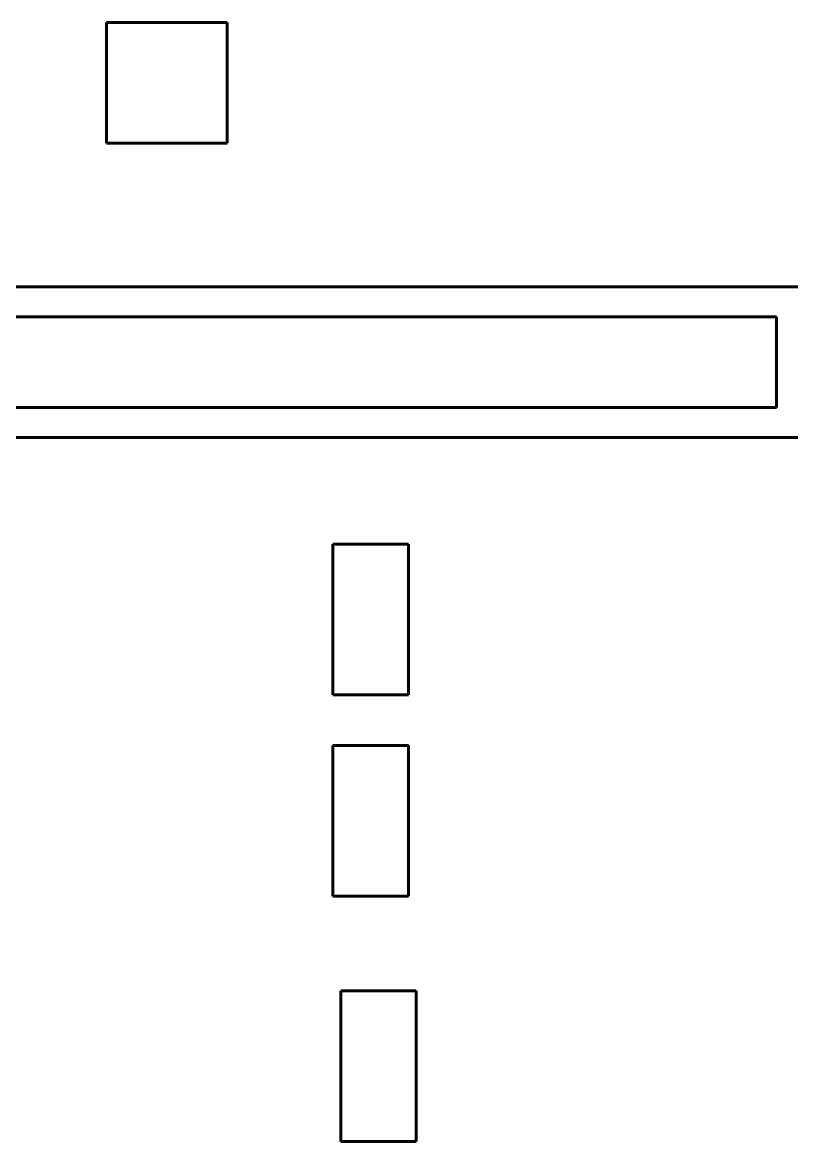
# Model space of a CAD drawing. Extents: x 0 to 297, y 0 to 292.
# Drawn here: x 225.39 to 238.14, y 77.84 to 96.4 of the extents above; entities that cross this region are included whole.
import ezdxf

# ---------------------------------------------------------------- set-up
doc = ezdxf.new("R2010")
doc.units = 0
doc.header["$MEASUREMENT"] = 0
doc.linetypes.add('K5LT_BASIC', pattern=[0])
doc.layers.add('Системный слой', color=7, linetype='Continuous')

# ---------------------------------------------------------------- blocks, each defined once
blk = doc.blocks.new('*U')
at = {"layer": 'Системный слой', "linetype": 'K5LT_BASIC', "lineweight": 60}
for p, q in [((228.786, 96.402), (226.786, 96.402)), ((226.786, 96.402), (226.786, 94.402)), ((228.786, 94.402), (228.786, 96.402)), ((226.786, 94.402), (228.786, 94.402)), ((231.789, 87.753), (230.539, 87.753)), ((230.539, 87.753), (230.539, 85.253)), ((231.789, 85.253), (231.789, 87.753)), ((230.539, 85.253), (231.789, 85.253)), ((231.789, 84.413), (230.539, 84.413)), ((230.539, 84.413), (230.539, 81.913)), ((231.789, 81.913), (231.789, 84.413)), ((230.539, 81.913), (231.789, 81.913)), ((231.921, 80.345), (230.671, 80.345)), ((230.671, 80.345), (230.671, 77.845)), ((231.921, 77.845), (231.921, 80.345)), ((230.671, 77.845), (231.921, 77.845))]:
    blk.add_line(p, q, dxfattribs=at)

msp = doc.modelspace()

# ---------------------------------------------------------------- linework, layer by layer
at = {"layer": 'Системный слой', "linetype": 'K5LT_BASIC', "lineweight": 60}
for p, q in [((212.392, 92.019), (238.392, 92.019)), ((237.892, 91.519), (212.892, 91.519)), ((237.892, 91.519), (237.892, 90.019)), ((237.892, 90.019), (212.892, 90.019)), ((251.642, 89.519), (179.892, 89.519)), ((227.392, 89.519), (203.892, 89.519)), ((227.892, 89.519), (251.642, 89.519)), ((251.642, 89.519), (227.892, 89.519))]:
    msp.add_line(p, q, dxfattribs=at)

# ---------------------------------------------------------------- block references
at = {"layer": 'Системный слой'}
msp.add_blockref('*U', (0, 0), dxfattribs=at)
msp.add_blockref('*U', (0, 0), dxfattribs=at)
msp.add_blockref('*U', (0, 0), dxfattribs=at)
msp.add_blockref('*U', (0, 0), dxfattribs=at)
msp.add_blockref('*U', (0, 0), dxfattribs=at)
msp.add_blockref('*U', (0, 0), dxfattribs=at)
msp.add_blockref('*U', (0, 0), dxfattribs=at)
msp.add_blockref('*U', (0, 0), dxfattribs=at)
msp.add_blockref('*U', (0, 0), dxfattribs=at)
msp.add_blockref('*U', (0, 0), dxfattribs=at)
msp.add_blockref('*U', (0, 0), dxfattribs=at)
msp.add_blockref('*U', (0, 0), dxfattribs=at)
msp.add_blockref('*U', (0, 0), dxfattribs=at)
msp.add_blockref('*U', (0, 0), dxfattribs=at)
msp.add_blockref('*U', (0, 0), dxfattribs=at)
msp.add_blockref('*U', (0, 0), dxfattribs=at)
msp.add_blockref('*U', (0, 0), dxfattribs=at)
msp.add_blockref('*U', (0, 0), dxfattribs=at)
msp.add_blockref('*U', (0, 0), dxfattribs=at)
msp.add_blockref('*U', (0, 0), dxfattribs=at)
msp.add_blockref('*U', (0, 0), dxfattribs=at)
msp.add_blockref('*U', (0, 0), dxfattribs=at)
msp.add_blockref('*U', (0, 0), dxfattribs=at)
msp.add_blockref('*U', (0, 0), dxfattribs=at)
msp.add_blockref('*U', (0, 0), dxfattribs=at)
msp.add_blockref('*U', (0, 0), dxfattribs=at)
msp.add_blockref('*U', (0, 0), dxfattribs=at)
msp.add_blockref('*U', (0, 0), dxfattribs=at)
msp.add_blockref('*U', (0, 0), dxfattribs=at)
msp.add_blockref('*U', (0, 0), dxfattribs=at)
msp.add_blockref('*U', (0, 0), dxfattribs=at)
msp.add_blockref('*U', (0, 0), dxfattribs=at)
msp.add_blockref('*U', (0, 0), dxfattribs=at)
msp.add_blockref('*U', (0, 0), dxfattribs=at)
msp.add_blockref('*U', (0, 0), dxfattribs=at)
msp.add_blockref('*U', (0, 0), dxfattribs=at)
msp.add_blockref('*U', (0, 0), dxfattribs=at)
msp.add_blockref('*U', (0, 0), dxfattribs=at)
msp.add_blockref('*U', (0, 0), dxfattribs=at)
msp.add_blockref('*U', (0, 0), dxfattribs=at)
msp.add_blockref('*U', (0, 0), dxfattribs=at)
msp.add_blockref('*U', (0, 0), dxfattribs=at)
msp.add_blockref('*U', (0, 0), dxfattribs=at)
msp.add_blockref('*U', (0, 0), dxfattribs=at)
msp.add_blockref('*U', (0, 0), dxfattribs=at)
msp.add_blockref('*U', (0, 0), dxfattribs=at)
msp.add_blockref('*U', (0, 0), dxfattribs=at)
msp.add_blockref('*U', (0, 0), dxfattribs=at)
msp.add_blockref('*U', (0, 0), dxfattribs=at)
msp.add_blockref('*U', (0, 0), dxfattribs=at)
msp.add_blockref('*U', (0, 0), dxfattribs=at)
msp.add_blockref('*U', (0, 0), dxfattribs=at)
msp.add_blockref('*U', (0, 0), dxfattribs=at)
msp.add_blockref('*U', (0, 0), dxfattribs=at)
msp.add_blockref('*U', (0, 0), dxfattribs=at)
msp.add_blockref('*U', (0, 0), dxfattribs=at)
msp.add_blockref('*U', (0, 0), dxfattribs=at)
msp.add_blockref('*U', (0, 0), dxfattribs=at)
msp.add_blockref('*U', (0, 0), dxfattribs=at)
msp.add_blockref('*U', (0, 0), dxfattribs=at)
msp.add_blockref('*U', (0, 0), dxfattribs=at)
msp.add_blockref('*U', (0, 0), dxfattribs=at)
msp.add_blockref('*U', (0, 0), dxfattribs=at)
msp.add_blockref('*U', (0, 0), dxfattribs=at)
msp.add_blockref('*U', (0, 0), dxfattribs=at)
msp.add_blockref('*U', (0, 0), dxfattribs=at)
msp.add_blockref('*U', (0, 0), dxfattribs=at)
msp.add_blockref('*U', (0, 0), dxfattribs=at)
msp.add_blockref('*U', (0, 0), dxfattribs=at)
msp.add_blockref('*U', (0, 0), dxfattribs=at)
msp.add_blockref('*U', (0, 0), dxfattribs=at)
msp.add_blockref('*U', (0, 0), dxfattribs=at)
msp.add_blockref('*U', (0, 0), dxfattribs=at)
msp.add_blockref('*U', (0, 0), dxfattribs=at)
msp.add_blockref('*U', (0, 0), dxfattribs=at)
msp.add_blockref('*U', (0, 0), dxfattribs=at)
msp.add_blockref('*U', (0, 0), dxfattribs=at)
msp.add_blockref('*U', (0, 0), dxfattribs=at)
msp.add_blockref('*U', (0, 0), dxfattribs=at)
msp.add_blockref('*U', (0, 0), dxfattribs=at)
msp.add_blockref('*U', (0, 0), dxfattribs=at)
msp.add_blockref('*U', (0, 0), dxfattribs=at)
msp.add_blockref('*U', (0, 0), dxfattribs=at)
msp.add_blockref('*U', (0, 0), dxfattribs=at)
msp.add_blockref('*U', (0, 0), dxfattribs=at)
msp.add_blockref('*U', (0, 0), dxfattribs=at)
msp.add_blockref('*U', (0, 0), dxfattribs=at)
msp.add_blockref('*U', (0, 0), dxfattribs=at)
msp.add_blockref('*U', (0, 0), dxfattribs=at)
msp.add_blockref('*U', (0, 0), dxfattribs=at)
msp.add_blockref('*U', (0, 0), dxfattribs=at)
msp.add_blockref('*U', (0, 0), dxfattribs=at)
msp.add_blockref('*U', (0, 0), dxfattribs=at)
msp.add_blockref('*U', (0, 0), dxfattribs=at)
msp.add_blockref('*U', (0, 0), dxfattribs=at)
msp.add_blockref('*U', (0, 0), dxfattribs=at)
msp.add_blockref('*U', (0, 0), dxfattribs=at)
msp.add_blockref('*U', (0, 0), dxfattribs=at)
msp.add_blockref('*U', (0, 0), dxfattribs=at)
msp.add_blockref('*U', (0, 0), dxfattribs=at)
msp.add_blockref('*U', (0, 0), dxfattribs=at)
msp.add_blockref('*U', (0, 0), dxfattribs=at)
msp.add_blockref('*U', (0, 0), dxfattribs=at)
msp.add_blockref('*U', (0, 0), dxfattribs=at)
msp.add_blockref('*U', (0, 0), dxfattribs=at)
msp.add_blockref('*U', (0, 0), dxfattribs=at)
msp.add_blockref('*U', (0, 0), dxfattribs=at)
msp.add_blockref('*U', (0, 0), dxfattribs=at)
msp.add_blockref('*U', (0, 0), dxfattribs=at)
msp.add_blockref('*U', (0, 0), dxfattribs=at)
msp.add_blockref('*U', (0, 0), dxfattribs=at)
msp.add_blockref('*U', (0, 0), dxfattribs=at)
msp.add_blockref('*U', (0, 0), dxfattribs=at)
msp.add_blockref('*U', (0, 0), dxfattribs=at)
msp.add_blockref('*U', (0, 0), dxfattribs=at)
msp.add_blockref('*U', (0, 0), dxfattribs=at)
msp.add_blockref('*U', (0, 0), dxfattribs=at)
msp.add_blockref('*U', (0, 0), dxfattribs=at)
msp.add_blockref('*U', (0, 0), dxfattribs=at)
msp.add_blockref('*U', (0, 0), dxfattribs=at)
msp.add_blockref('*U', (0, 0), dxfattribs=at)
msp.add_blockref('*U', (0, 0), dxfattribs=at)
msp.add_blockref('*U', (0, 0), dxfattribs=at)
msp.add_blockref('*U', (0, 0), dxfattribs=at)
msp.add_blockref('*U', (0, 0), dxfattribs=at)
msp.add_blockref('*U', (0, 0), dxfattribs=at)
msp.add_blockref('*U', (0, 0), dxfattribs=at)
msp.add_blockref('*U', (0, 0), dxfattribs=at)
msp.add_blockref('*U', (0, 0), dxfattribs=at)
msp.add_blockref('*U', (0, 0), dxfattribs=at)
msp.add_blockref('*U', (0, 0), dxfattribs=at)
msp.add_blockref('*U', (0, 0), dxfattribs=at)
msp.add_blockref('*U', (0, 0), dxfattribs=at)
msp.add_blockref('*U', (0, 0), dxfattribs=at)
msp.add_blockref('*U', (0, 0), dxfattribs=at)
msp.add_blockref('*U', (0, 0), dxfattribs=at)
msp.add_blockref('*U', (0, 0), dxfattribs=at)
msp.add_blockref('*U', (0, 0), dxfattribs=at)
msp.add_blockref('*U', (0, 0), dxfattribs=at)
msp.add_blockref('*U', (0, 0), dxfattribs=at)
msp.add_blockref('*U', (0, 0), dxfattribs=at)
msp.add_blockref('*U', (0, 0), dxfattribs=at)
msp.add_blockref('*U', (0, 0), dxfattribs=at)
msp.add_blockref('*U', (0, 0), dxfattribs=at)
msp.add_blockref('*U', (0, 0), dxfattribs=at)
msp.add_blockref('*U', (0, 0), dxfattribs=at)
msp.add_blockref('*U', (0, 0), dxfattribs=at)
msp.add_blockref('*U', (0, 0), dxfattribs=at)
msp.add_blockref('*U', (0, 0), dxfattribs=at)
msp.add_blockref('*U', (0, 0), dxfattribs=at)
msp.add_blockref('*U', (0, 0), dxfattribs=at)
msp.add_blockref('*U', (0, 0), dxfattribs=at)
msp.add_blockref('*U', (0, 0), dxfattribs=at)
msp.add_blockref('*U', (0, 0), dxfattribs=at)
msp.add_blockref('*U', (0, 0), dxfattribs=at)
msp.add_blockref('*U', (0, 0), dxfattribs=at)
msp.add_blockref('*U', (0, 0), dxfattribs=at)
msp.add_blockref('*U', (0, 0), dxfattribs=at)
msp.add_blockref('*U', (0, 0), dxfattribs=at)
msp.add_blockref('*U', (0, 0), dxfattribs=at)
msp.add_blockref('*U', (0, 0), dxfattribs=at)
msp.add_blockref('*U', (0, 0), dxfattribs=at)
msp.add_blockref('*U', (0, 0), dxfattribs=at)
msp.add_blockref('*U', (0, 0), dxfattribs=at)
msp.add_blockref('*U', (0, 0), dxfattribs=at)
msp.add_blockref('*U', (0, 0), dxfattribs=at)
msp.add_blockref('*U', (0, 0), dxfattribs=at)
msp.add_blockref('*U', (0, 0), dxfattribs=at)
msp.add_blockref('*U', (0, 0), dxfattribs=at)
msp.add_blockref('*U', (0, 0), dxfattribs=at)
msp.add_blockref('*U', (0, 0), dxfattribs=at)
msp.add_blockref('*U', (0, 0), dxfattribs=at)
msp.add_blockref('*U', (0, 0), dxfattribs=at)
msp.add_blockref('*U', (0, 0), dxfattribs=at)
msp.add_blockref('*U', (0, 0), dxfattribs=at)
msp.add_blockref('*U', (0, 0), dxfattribs=at)
msp.add_blockref('*U', (0, 0), dxfattribs=at)
msp.add_blockref('*U', (0, 0), dxfattribs=at)
msp.add_blockref('*U', (0, 0), dxfattribs=at)
msp.add_blockref('*U', (0, 0), dxfattribs=at)
msp.add_blockref('*U', (0, 0), dxfattribs=at)
msp.add_blockref('*U', (0, 0), dxfattribs=at)
msp.add_blockref('*U', (0, 0), dxfattribs=at)
msp.add_blockref('*U', (0, 0), dxfattribs=at)
msp.add_blockref('*U', (0, 0), dxfattribs=at)
msp.add_blockref('*U', (0, 0), dxfattribs=at)
msp.add_blockref('*U', (0, 0), dxfattribs=at)
msp.add_blockref('*U', (0, 0), dxfattribs=at)
msp.add_blockref('*U', (0, 0), dxfattribs=at)
msp.add_blockref('*U', (0, 0), dxfattribs=at)
msp.add_blockref('*U', (0, 0), dxfattribs=at)
msp.add_blockref('*U', (0, 0), dxfattribs=at)
msp.add_blockref('*U', (0, 0), dxfattribs=at)
msp.add_blockref('*U', (0, 0), dxfattribs=at)
msp.add_blockref('*U', (0, 0), dxfattribs=at)
msp.add_blockref('*U', (0, 0), dxfattribs=at)
msp.add_blockref('*U', (0, 0), dxfattribs=at)
msp.add_blockref('*U', (0, 0), dxfattribs=at)
msp.add_blockref('*U', (0, 0), dxfattribs=at)
msp.add_blockref('*U', (0, 0), dxfattribs=at)
msp.add_blockref('*U', (0, 0), dxfattribs=at)
msp.add_blockref('*U', (0, 0), dxfattribs=at)
msp.add_blockref('*U', (0, 0), dxfattribs=at)
msp.add_blockref('*U', (0, 0), dxfattribs=at)
msp.add_blockref('*U', (0, 0), dxfattribs=at)
msp.add_blockref('*U', (0, 0), dxfattribs=at)
msp.add_blockref('*U', (0, 0), dxfattribs=at)
msp.add_blockref('*U', (0, 0), dxfattribs=at)
msp.add_blockref('*U', (0, 0), dxfattribs=at)
msp.add_blockref('*U', (0, 0), dxfattribs=at)
msp.add_blockref('*U', (0, 0), dxfattribs=at)
msp.add_blockref('*U', (0, 0), dxfattribs=at)
msp.add_blockref('*U', (0, 0), dxfattribs=at)
msp.add_blockref('*U', (0, 0), dxfattribs=at)
msp.add_blockref('*U', (0, 0), dxfattribs=at)
msp.add_blockref('*U', (0, 0), dxfattribs=at)
msp.add_blockref('*U', (0, 0), dxfattribs=at)
msp.add_blockref('*U', (0, 0), dxfattribs=at)
msp.add_blockref('*U', (0, 0), dxfattribs=at)
msp.add_blockref('*U', (0, 0), dxfattribs=at)
msp.add_blockref('*U', (0, 0), dxfattribs=at)
msp.add_blockref('*U', (0, 0), dxfattribs=at)
msp.add_blockref('*U', (0, 0), dxfattribs=at)
msp.add_blockref('*U', (0, 0), dxfattribs=at)
msp.add_blockref('*U', (0, 0), dxfattribs=at)
msp.add_blockref('*U', (0, 0), dxfattribs=at)
msp.add_blockref('*U', (0, 0), dxfattribs=at)
msp.add_blockref('*U', (0, 0), dxfattribs=at)
msp.add_blockref('*U', (0, 0), dxfattribs=at)
msp.add_blockref('*U', (0, 0), dxfattribs=at)
msp.add_blockref('*U', (0, 0), dxfattribs=at)
msp.add_blockref('*U', (0, 0), dxfattribs=at)
msp.add_blockref('*U', (0, 0), dxfattribs=at)
msp.add_blockref('*U', (0, 0), dxfattribs=at)
msp.add_blockref('*U', (0, 0), dxfattribs=at)
msp.add_blockref('*U', (0, 0), dxfattribs=at)
msp.add_blockref('*U', (0, 0), dxfattribs=at)
msp.add_blockref('*U', (0, 0), dxfattribs=at)
msp.add_blockref('*U', (0, 0), dxfattribs=at)
msp.add_blockref('*U', (0, 0), dxfattribs=at)
msp.add_blockref('*U', (0, 0), dxfattribs=at)
msp.add_blockref('*U', (0, 0), dxfattribs=at)
msp.add_blockref('*U', (0, 0), dxfattribs=at)
msp.add_blockref('*U', (0, 0), dxfattribs=at)
msp.add_blockref('*U', (0, 0), dxfattribs=at)
msp.add_blockref('*U', (0, 0), dxfattribs=at)
msp.add_blockref('*U', (0, 0), dxfattribs=at)
msp.add_blockref('*U', (0, 0), dxfattribs=at)
msp.add_blockref('*U', (0, 0), dxfattribs=at)
msp.add_blockref('*U', (0, 0), dxfattribs=at)
msp.add_blockref('*U', (0, 0), dxfattribs=at)
msp.add_blockref('*U', (0, 0), dxfattribs=at)
msp.add_blockref('*U', (0, 0), dxfattribs=at)
msp.add_blockref('*U', (0, 0), dxfattribs=at)
msp.add_blockref('*U', (0, 0), dxfattribs=at)
msp.add_blockref('*U', (0, 0), dxfattribs=at)
msp.add_blockref('*U', (0, 0), dxfattribs=at)
msp.add_blockref('*U', (0, 0), dxfattribs=at)
msp.add_blockref('*U', (0, 0), dxfattribs=at)
msp.add_blockref('*U', (0, 0), dxfattribs=at)
msp.add_blockref('*U', (0, 0), dxfattribs=at)
msp.add_blockref('*U', (0, 0), dxfattribs=at)
msp.add_blockref('*U', (0, 0), dxfattribs=at)
msp.add_blockref('*U', (0, 0), dxfattribs=at)
msp.add_blockref('*U', (0, 0), dxfattribs=at)
msp.add_blockref('*U', (0, 0), dxfattribs=at)
msp.add_blockref('*U', (0, 0), dxfattribs=at)
msp.add_blockref('*U', (0, 0), dxfattribs=at)
msp.add_blockref('*U', (0, 0), dxfattribs=at)
msp.add_blockref('*U', (0, 0), dxfattribs=at)
msp.add_blockref('*U', (0, 0), dxfattribs=at)
msp.add_blockref('*U', (0, 0), dxfattribs=at)
msp.add_blockref('*U', (0, 0), dxfattribs=at)
msp.add_blockref('*U', (0, 0), dxfattribs=at)
msp.add_blockref('*U', (0, 0), dxfattribs=at)
msp.add_blockref('*U', (0, 0), dxfattribs=at)
msp.add_blockref('*U', (0, 0), dxfattribs=at)
msp.add_blockref('*U', (0, 0), dxfattribs=at)
msp.add_blockref('*U', (0, 0), dxfattribs=at)
msp.add_blockref('*U', (0, 0), dxfattribs=at)
msp.add_blockref('*U', (0, 0), dxfattribs=at)
msp.add_blockref('*U', (0, 0), dxfattribs=at)
msp.add_blockref('*U', (0, 0), dxfattribs=at)
msp.add_blockref('*U', (0, 0), dxfattribs=at)
msp.add_blockref('*U', (0, 0), dxfattribs=at)
msp.add_blockref('*U', (0, 0), dxfattribs=at)
msp.add_blockref('*U', (0, 0), dxfattribs=at)
msp.add_blockref('*U', (0, 0), dxfattribs=at)
msp.add_blockref('*U', (0, 0), dxfattribs=at)
msp.add_blockref('*U', (0, 0), dxfattribs=at)
msp.add_blockref('*U', (0, 0), dxfattribs=at)
msp.add_blockref('*U', (0, 0), dxfattribs=at)
msp.add_blockref('*U', (0, 0), dxfattribs=at)
msp.add_blockref('*U', (0, 0), dxfattribs=at)
msp.add_blockref('*U', (0, 0), dxfattribs=at)
msp.add_blockref('*U', (0, 0), dxfattribs=at)
msp.add_blockref('*U', (0, 0), dxfattribs=at)
msp.add_blockref('*U', (0, 0), dxfattribs=at)
msp.add_blockref('*U', (0, 0), dxfattribs=at)
msp.add_blockref('*U', (0, 0), dxfattribs=at)
msp.add_blockref('*U', (0, 0), dxfattribs=at)
msp.add_blockref('*U', (0, 0), dxfattribs=at)
msp.add_blockref('*U', (0, 0), dxfattribs=at)
msp.add_blockref('*U', (0, 0), dxfattribs=at)
msp.add_blockref('*U', (0, 0), dxfattribs=at)
msp.add_blockref('*U', (0, 0), dxfattribs=at)
msp.add_blockref('*U', (0, 0), dxfattribs=at)
msp.add_blockref('*U', (0, 0), dxfattribs=at)
msp.add_blockref('*U', (0, 0), dxfattribs=at)
msp.add_blockref('*U', (0, 0), dxfattribs=at)
msp.add_blockref('*U', (0, 0), dxfattribs=at)
msp.add_blockref('*U', (0, 0), dxfattribs=at)
msp.add_blockref('*U', (0, 0), dxfattribs=at)
msp.add_blockref('*U', (0, 0), dxfattribs=at)
msp.add_blockref('*U', (0, 0), dxfattribs=at)
msp.add_blockref('*U', (0, 0), dxfattribs=at)
msp.add_blockref('*U', (0, 0), dxfattribs=at)
msp.add_blockref('*U', (0, 0), dxfattribs=at)
msp.add_blockref('*U', (0, 0), dxfattribs=at)
msp.add_blockref('*U', (0, 0), dxfattribs=at)
msp.add_blockref('*U', (0, 0), dxfattribs=at)
msp.add_blockref('*U', (0, 0), dxfattribs=at)
msp.add_blockref('*U', (0, 0), dxfattribs=at)
msp.add_blockref('*U', (0, 0), dxfattribs=at)
msp.add_blockref('*U', (0, 0), dxfattribs=at)
msp.add_blockref('*U', (0, 0), dxfattribs=at)
msp.add_blockref('*U', (0, 0), dxfattribs=at)
msp.add_blockref('*U', (0, 0), dxfattribs=at)
msp.add_blockref('*U', (0, 0), dxfattribs=at)
msp.add_blockref('*U', (0, 0), dxfattribs=at)
msp.add_blockref('*U', (0, 0), dxfattribs=at)
msp.add_blockref('*U', (0, 0), dxfattribs=at)
msp.add_blockref('*U', (0, 0), dxfattribs=at)
msp.add_blockref('*U', (0, 0), dxfattribs=at)
msp.add_blockref('*U', (0, 0), dxfattribs=at)
msp.add_blockref('*U', (0, 0), dxfattribs=at)
msp.add_blockref('*U', (0, 0), dxfattribs=at)
msp.add_blockref('*U', (0, 0), dxfattribs=at)
msp.add_blockref('*U', (0, 0), dxfattribs=at)
msp.add_blockref('*U', (0, 0), dxfattribs=at)
msp.add_blockref('*U', (0, 0), dxfattribs=at)
msp.add_blockref('*U', (0, 0), dxfattribs=at)
msp.add_blockref('*U', (0, 0), dxfattribs=at)
msp.add_blockref('*U', (0, 0), dxfattribs=at)
msp.add_blockref('*U', (0, 0), dxfattribs=at)
msp.add_blockref('*U', (0, 0), dxfattribs=at)
msp.add_blockref('*U', (0, 0), dxfattribs=at)
msp.add_blockref('*U', (0, 0), dxfattribs=at)
msp.add_blockref('*U', (0, 0), dxfattribs=at)
msp.add_blockref('*U', (0, 0), dxfattribs=at)
msp.add_blockref('*U', (0, 0), dxfattribs=at)
msp.add_blockref('*U', (0, 0), dxfattribs=at)
msp.add_blockref('*U', (0, 0), dxfattribs=at)
msp.add_blockref('*U', (0, 0), dxfattribs=at)
msp.add_blockref('*U', (0, 0), dxfattribs=at)
msp.add_blockref('*U', (0, 0), dxfattribs=at)
msp.add_blockref('*U', (0, 0), dxfattribs=at)
msp.add_blockref('*U', (0, 0), dxfattribs=at)
msp.add_blockref('*U', (0, 0), dxfattribs=at)
msp.add_blockref('*U', (0, 0), dxfattribs=at)
msp.add_blockref('*U', (0, 0), dxfattribs=at)
msp.add_blockref('*U', (0, 0), dxfattribs=at)
msp.add_blockref('*U', (0, 0), dxfattribs=at)
msp.add_blockref('*U', (0, 0), dxfattribs=at)

doc.saveas('drawing.dxf')
